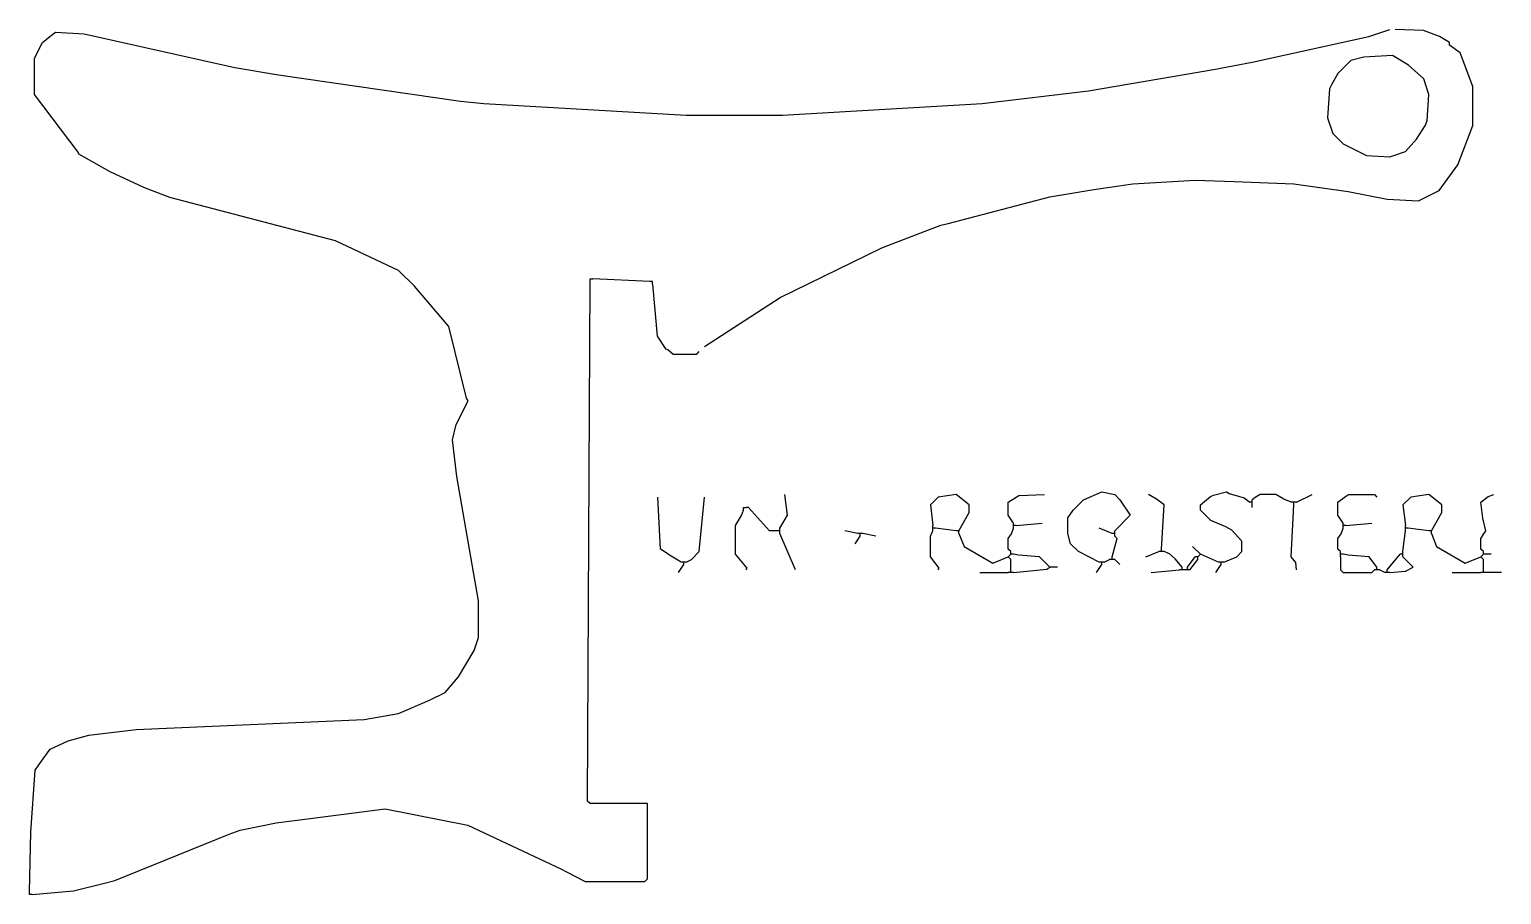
# Model space of a CAD drawing. Extents: x 28 to 595, y 34 to 367.
import ezdxf

# ---------------------------------------------------------------- set-up
doc = ezdxf.new("R2010")
doc.units = 0
doc.layers.get('0').update_dxf_attribs({"linetype": 'CONTINUOUS'})

msp = doc.modelspace()

# ---------------------------------------------------------------- linework, layer by layer
at = {"color": 172, "linetype": 'CONTINUOUS'}
for points in [[(28, 35), (28.522642, 58.020755), (30.230769, 81.846154), (32.230769, 84.846154), (36, 90), (42.9, 93.2), (50.932432, 95.405405), (69.04878, 97.560976), (156.932432, 101.405405), (170.088235, 103.647059), (182.1, 108.8), (188.1, 111.8), (193.230769, 117.846154), (199.3, 127.9), (201, 133), (201, 147), (192.594595, 194.932432), (191, 209), (192.405405, 214.932432), (197, 224), (196.352941, 225.088235), (189.527027, 252.662162), (176.248619, 268.223757), (170.1, 274.2), (166.1, 276.2), (145.911765, 285.647059), (82.088235, 302.352941), (72.1, 306.2), (59.1, 312.2), (47, 319), (46.76, 319.82), (30, 342), (30, 356), (33, 362), (35.846154, 364.230769), (38, 366), (49.088235, 365.352941), (107.067568, 352.405405), (123.932432, 349.594595), (194.044554, 339.445545), (202.955446, 338.554455), (281, 334), (318, 334), (394.964706, 338.458824), (435.932432, 343.405405), (484.088235, 351.647059), (498.932432, 354.405405), (543.9, 364.3), (552, 367)], [(288, 245), (317.153846, 263.769231), (356.1, 282.8), (356.9, 283.2), (379.088235, 291.647059), (381.911765, 292.352941), (421.076923, 302.615385), (437.94, 305.42), (453.019931, 307.521664), (477, 309), (492.019931, 308.478336), (514.980069, 307.521664), (535.94, 304.58), (550.911765, 301.647059), (563, 301), (571, 305), (578.2, 314.9), (584, 330), (584, 345), (579, 358), (575, 361), (575, 362), (571.153846, 364.230769), (564.962069, 366.544828), (554, 367)], [(552, 318), (558, 320), (562.24, 324.82), (565.7, 330.1), (566.3, 331.9), (567, 342), (565, 348), (559.18, 353.24), (553, 357), (541.9, 356.3), (537, 355), (532, 350), (529.441176, 345.735294), (528.7, 344.1), (528, 333), (530, 327), (534, 323), (543.044554, 318.445545), (552, 318)], [(265, 69), (244, 69), (243, 70), (243.505049, 171.00495), (244, 270)], [(244, 270), (244, 271), (245, 271)], [(267, 270), (245, 271)], [(268, 269), (268, 270), (267, 270)], [(268, 269), (269.8, 248.9), (273, 244), (273.846154, 243.769231), (276, 242), (285, 242), (286, 243)], [(266, 68), (266, 69), (265, 69)], [(29, 34), (44.955446, 35.445545), (56.911765, 38.352941), (60.911765, 39.352941), (104.9, 57.2), (109.1, 58.8), (123.053846, 61.569231), (131.06, 62.58), (165, 67), (196.911765, 60.647059), (232.9, 43.8), (234.9, 42.8), (242, 39), (265, 39), (266, 40), (266, 68)], [(29, 34), (28, 34), (28, 35)]]:
    msp.add_lwpolyline(points, dxfattribs=at)
at = {"color": 32, "linetype": 'CONTINUOUS'}
for points in [[(317, 175), (318.2, 176.9), (320, 180), (319, 188)], [(386, 174), (390, 181), (390, 184), (385, 188), (378, 187), (375, 184), (376, 176)], [(407, 177), (405, 180), (405, 185), (409.040984, 187.54918), (419, 188)], [(464, 167), (465, 184), (462.1, 186.2), (459, 188)], [(488, 162), (493, 164), (495, 166), (495, 170), (491.153846, 174.230769), (488.793103, 175.482759), (483, 178), (479, 182), (479, 184), (482.9, 187.2), (484.1, 187.7), (489, 189), (490.076923, 188.384615), (495.846154, 186.769231), (498, 185)], [(514, 185), (511.1, 186.2), (508, 188), (502, 188), (500.1, 186.8), (499, 186)], [(516, 185), (522, 188)], [(534, 177), (532, 180), (532, 185), (534.9, 187.2), (536, 188), (546, 188), (547, 187)], [(568, 174), (572, 181), (572, 184), (567, 188), (560, 187), (557, 184), (558, 176)], [(588, 166), (587, 167), (587, 171), (588.2, 172.9), (589, 174), (587.8, 178.9), (587, 185), (589.9, 187.2), (592, 188)], [(279, 162), (275.153846, 164.230769), (271, 167), (270, 187)], [(281, 162), (283, 163), (286, 166), (288, 187)], [(304, 159), (304.423077, 159.615385), (300, 165), (300, 176), (302.2, 179.9), (303, 182)], [(303, 182), (303, 183), (304, 183)], [(316, 174), (313, 174), (305, 183), (304, 183)], [(515, 185), (514, 185)], [(516, 185), (515, 185)], [(515, 184), (515, 185)], [(376, 175), (376, 176)], [(407, 176), (407, 177)], [(408, 176), (407, 176)], [(407, 175), (407, 176)], [(408, 176), (418, 177)], [(534, 176), (534, 177)], [(535, 176), (534, 176)], [(534, 175), (534, 176)], [(535, 176), (545, 177)], [(558, 175), (558, 176)], [(317, 174), (316, 174)], [(317, 174), (317, 175)], [(317, 173), (317, 174)], [(323, 159), (317, 173)], [(347, 173), (342, 174)], [(348, 173), (347, 173)], [(349, 173), (348, 173)], [(378, 159), (378.411765, 159.647059), (375, 164), (375, 172), (376, 174)], [(377, 175), (376, 175)], [(376, 174), (376, 175)], [(385, 174), (377, 175)], [(386, 174), (385, 174)], [(386, 173), (386, 174)], [(386, 173), (388, 168), (399, 161.5), (405, 164)], [(406, 166), (405, 167), (405, 171), (406.2, 172.9), (407, 175)], [(445, 173), (440, 175)], [(446, 173), (445, 173)], [(445, 164), (447, 171), (446, 172)], [(446, 173), (446, 174)], [(446, 172), (446, 173)], [(533, 166), (532, 167), (532, 171), (533.2, 172.9), (534, 175)], [(557, 166), (558, 174)], [(559, 175), (558, 175)], [(558, 174), (558, 175)], [(567, 174), (559, 175)], [(568, 174), (567, 174)], [(568, 173), (568, 174)], [(568, 173), (570, 168), (581, 161.5), (587, 164)], [(405, 164), (406, 165)], [(406, 165), (406, 166)], [(407, 165), (406, 165)], [(421, 160), (417, 164), (408.9, 164.7), (407, 165)], [(458, 164), (463, 166)], [(464, 166), (463, 166)], [(464, 166), (464, 167)], [(465, 166), (464, 166)], [(472, 160), (469.24, 163.18), (467.1, 165.2), (465, 166)], [(479, 165), (476, 168)], [(478, 164), (479, 165)], [(486, 162), (479, 165)], [(533, 165), (533, 166)], [(534, 165), (533, 165)], [(533, 164), (533, 165)], [(547, 160), (544, 164), (535.9, 164.7), (534, 165)], [(557, 165), (556, 165)], [(557, 165), (557, 166)], [(557, 164), (557, 165)], [(587, 164), (588, 165)], [(588, 165), (588, 166)], [(589, 165), (588, 165)], [(591, 165), (589, 165)], [(280, 162), (279, 162)], [(281, 162), (280, 162)], [(441, 162), (440, 162)], [(442, 162), (441, 162)], [(442, 162), (444, 163)], [(445, 163), (444, 163)], [(445, 163), (445, 164)], [(446, 163), (445, 163)], [(478, 164), (477, 164)], [(478, 163), (478, 164)], [(487, 162), (486, 162)], [(488, 162), (487, 162)]]:
    msp.add_lwpolyline(points, dxfattribs=at)
at = {"color": 42, "linetype": 'CONTINUOUS'}
for points in [[(440, 162), (432, 166), (429, 169), (428, 173), (428, 179), (430, 182), (434, 186), (441, 189), (446, 188), (448, 186), (452, 180), (446, 174)], [(348, 172), (348, 173)], [(280, 161), (280, 162)], [(406, 159), (406, 163), (405, 164)], [(441, 161), (441, 162)], [(487, 161), (487, 162)], [(588, 159), (588, 163), (587, 164)]]:
    msp.add_lwpolyline(points, dxfattribs=at)
at = {"color": 251, "linetype": 'CONTINUOUS'}
for points in [[(499, 185), (498, 185)], [(499, 185), (499, 186)]]:
    msp.add_lwpolyline(points, dxfattribs=at)
at = {"color": 252, "linetype": 'CONTINUOUS'}
msp.add_lwpolyline([(499, 184), (499, 185)], dxfattribs=at)
at = {"color": 253, "linetype": 'CONTINUOUS'}
for points in [[(499, 183), (499, 184)], [(406, 158), (406, 159)], [(407, 158), (419.9, 159.3), (421, 160)], [(424, 160), (421, 160)], [(460, 158), (471, 159)], [(472, 159), (471, 159)], [(472, 159), (472, 160)], [(473, 159), (472, 159)], [(474, 159), (473, 159)], [(474, 159), (474, 160)], [(475, 159), (474, 159)], [(547, 159), (546, 159)], [(547, 159), (547, 160)], [(548, 159), (547, 159)], [(550, 158), (548, 159)], [(588, 158), (588, 159)], [(394, 158), (405, 158)], [(406, 158), (405, 158)], [(407, 158), (406, 158)], [(551, 158), (550, 158)], [(576, 158), (587, 158)], [(588, 158), (587, 158)], [(589, 158), (588, 158)]]:
    msp.add_lwpolyline(points, dxfattribs=at)
at = {"color": 23, "linetype": 'CONTINUOUS'}
for points in [[(516, 159), (515.769231, 161.846154), (514, 164), (515, 184)], [(354, 172), (349, 173)], [(448, 161), (446, 163)]]:
    msp.add_lwpolyline(points, dxfattribs=at)
at = {"color": 8, "linetype": 'CONTINUOUS'}
for points in [[(346, 169), (348, 172)], [(278, 158), (280, 161)], [(439, 158), (441, 161)], [(485, 158), (487, 161)]]:
    msp.add_lwpolyline(points, dxfattribs=at)
at = {"color": 33, "linetype": 'CONTINUOUS'}
for points in [[(551, 159), (556, 165)], [(474, 160), (477, 164)], [(475, 159), (478, 163)], [(552, 158), (557.94, 158.42), (561, 160), (557, 164)]]:
    msp.add_lwpolyline(points, dxfattribs=at)
at = {"color": 43, "linetype": 'CONTINUOUS'}
msp.add_lwpolyline([(533, 164), (533, 159), (534, 158), (545, 158), (546, 159)], dxfattribs=at)
at = {"color": 254, "linetype": 'CONTINUOUS'}
for points in [[(551, 158), (551, 159)], [(552, 158), (551, 158)], [(595, 158), (589, 158)]]:
    msp.add_lwpolyline(points, dxfattribs=at)

doc.saveas('drawing.dxf')
